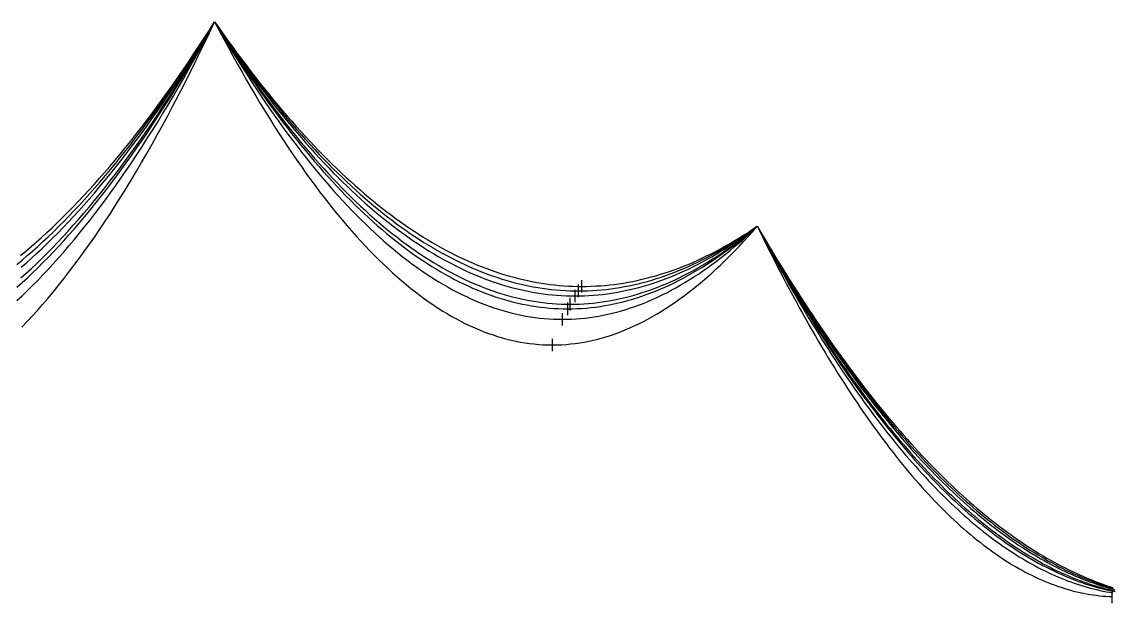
# Model space of a CAD drawing. Header units: metres. Extents: x -87 to 28195, y -4474 to 524.
# Drawn here: x 15890 to 16764, y -4284 to -3818 of the extents above; entities that cross this region are included whole.
import ezdxf

# ---------------------------------------------------------------- set-up
doc = ezdxf.new("R2010")
doc.units = ezdxf.units.M
for name, color, linetype in [('CATENARIES_-10_bare', 7, 'Continuous'), ('CATENARIES_-10_ICE', 7, 'Continuous'), ('CATENARIES_-19_bare', 7, 'Continuous'), ('CATENARIES_-19_HEAVY_ICE', 7, 'Continuous'), ('CATENARIES_0', 7, 'Continuous'), ('CATENARIES_0_ICE', 7, 'Continuous'), ('CATENARIES_50_theoretical', 7, 'Continuous')]:
    doc.layers.add(name, color=color, linetype=linetype)

msp = doc.modelspace()

# ---------------------------------------------------------------- linework, layer by layer
at = {"layer": 'CATENARIES_-10_bare'}
msp.add_line((16336.73, -4038.71), (16336.73, -4028.71), dxfattribs=at)
for points in [[(15886.41, -4012.46, 0), (15890.58, -4008.97, 0), (15894.75, -4005.4, 0), (15898.92, -4001.74, 0), (15903.1, -3997.99, 0), (15907.27, -3994.16, 0), (15911.44, -3990.23, 0), (15915.61, -3986.22, 0), (15919.78, -3982.12, 0), (15923.95, -3977.93, 0), (15928.12, -3973.65, 0), (15932.29, -3969.28, 0), (15936.47, -3964.82, 0), (15940.64, -3960.28, 0), (15944.81, -3955.64, 0), (15948.98, -3950.92, 0), (15953.15, -3946.11, 0), (15957.32, -3941.21, 0), (15961.49, -3936.22, 0), (15965.67, -3931.15, 0), (15969.84, -3925.98, 0), (15974.01, -3920.73, 0), (15978.18, -3915.38, 0), (15982.35, -3909.95, 0), (15986.52, -3904.43, 0), (15990.69, -3898.82, 0), (15994.86, -3893.12, 0), (15999.04, -3887.34, 0), (16003.21, -3881.46, 0), (16007.38, -3875.5, 0), (16011.55, -3869.44, 0), (16015.72, -3863.3, 0), (16019.89, -3857.07, 0), (16024.06, -3850.74, 0), (16028.23, -3844.33, 0), (16032.41, -3837.83, 0), (16036.58, -3831.25, 0), (16040.75, -3824.57, 0), (16044.92, -3817.8, 0)], [(16044.92, -3817.8, 0), (16048.57, -3823.17, 0), (16052.22, -3828.48, 0), (16055.86, -3833.72, 0), (16059.51, -3838.89, 0), (16063.16, -3843.99, 0), (16066.81, -3849.02, 0), (16070.45, -3853.99, 0), (16074.1, -3858.88, 0), (16077.75, -3863.71, 0), (16081.4, -3868.48, 0), (16085.04, -3873.17, 0), (16088.69, -3877.79, 0), (16092.34, -3882.35, 0), (16095.99, -3886.84, 0), (16099.63, -3891.26, 0), (16103.28, -3895.62, 0), (16106.93, -3899.91, 0), (16110.58, -3904.12, 0), (16114.23, -3908.28, 0), (16117.87, -3912.36, 0), (16121.52, -3916.37, 0), (16125.17, -3920.32, 0), (16128.82, -3924.2, 0), (16132.46, -3928.01, 0), (16136.11, -3931.76, 0), (16139.76, -3935.44, 0), (16143.41, -3939.04, 0), (16147.05, -3942.59, 0), (16150.7, -3946.06, 0), (16154.35, -3949.47, 0), (16158, -3952.8, 0), (16161.65, -3956.07, 0), (16165.29, -3959.28, 0), (16168.94, -3962.41, 0), (16172.59, -3965.48, 0), (16176.24, -3968.48, 0), (16179.88, -3971.42, 0), (16183.53, -3974.28, 0), (16187.18, -3977.08, 0), (16190.83, -3979.81, 0), (16194.47, -3982.47, 0), (16198.12, -3985.07, 0), (16201.77, -3987.59, 0), (16205.42, -3990.05, 0), (16209.06, -3992.45, 0), (16212.71, -3994.77, 0), (16216.36, -3997.03, 0), (16220.01, -3999.22, 0), (16223.66, -4001.34, 0), (16227.3, -4003.4, 0), (16230.95, -4005.39, 0), (16234.6, -4007.31, 0), (16238.25, -4009.16, 0), (16241.89, -4010.94, 0), (16245.54, -4012.66, 0), (16249.19, -4014.31, 0), (16252.84, -4015.9, 0), (16256.48, -4017.41, 0), (16260.13, -4018.86, 0), (16263.78, -4020.24, 0), (16267.43, -4021.56, 0), (16271.07, -4022.8, 0), (16274.72, -4023.98, 0), (16278.37, -4025.09, 0), (16282.02, -4026.14, 0), (16285.67, -4027.11, 0), (16289.31, -4028.02, 0), (16292.96, -4028.86, 0), (16296.61, -4029.64, 0), (16300.26, -4030.35, 0), (16303.9, -4030.99, 0), (16307.55, -4031.56, 0), (16311.2, -4032.06, 0), (16314.85, -4032.5, 0), (16318.49, -4032.87, 0), (16322.14, -4033.17, 0), (16325.79, -4033.41, 0), (16329.44, -4033.58, 0), (16333.09, -4033.68, 0), (16336.73, -4033.71, 0), (16340.4, -4033.68, 0), (16344.08, -4033.58, 0), (16347.75, -4033.41, 0), (16351.42, -4033.17, 0), (16355.09, -4032.86, 0), (16358.76, -4032.49, 0), (16362.43, -4032.04, 0), (16366.1, -4031.53, 0), (16369.78, -4030.95, 0), (16373.45, -4030.3, 0), (16377.12, -4029.59, 0), (16380.79, -4028.8, 0), (16384.46, -4027.95, 0), (16388.13, -4027.03, 0), (16391.8, -4026.04, 0), (16395.48, -4024.98, 0), (16399.15, -4023.85, 0), (16402.82, -4022.66, 0), (16406.49, -4021.4, 0), (16410.16, -4020.07, 0), (16413.83, -4018.67, 0), (16417.51, -4017.2, 0), (16421.18, -4015.66, 0), (16424.85, -4014.06, 0), (16428.52, -4012.39, 0), (16432.19, -4010.65, 0), (16435.86, -4008.84, 0), (16439.53, -4006.96, 0), (16443.21, -4005.01, 0), (16446.88, -4003, 0), (16450.55, -4000.92, 0), (16454.22, -3998.77, 0), (16457.89, -3996.55, 0), (16461.56, -3994.26, 0), (16465.23, -3991.91, 0), (16468.91, -3989.48, 0), (16472.58, -3986.99, 0), (16476.25, -3984.43, 0), (16479.92, -3981.8, 0)], [(16479.92, -3981.8, 0), (16482.8, -3986.81, 0), (16485.69, -3991.79, 0), (16488.57, -3996.72, 0), (16491.45, -4001.6, 0), (16494.33, -4006.45, 0), (16497.22, -4011.25, 0), (16500.1, -4016.01, 0), (16502.98, -4020.72, 0), (16505.86, -4025.4, 0), (16508.75, -4030.03, 0), (16511.63, -4034.61, 0), (16514.51, -4039.16, 0), (16517.4, -4043.66, 0), (16520.28, -4048.12, 0), (16523.16, -4052.54, 0), (16526.04, -4056.92, 0), (16528.93, -4061.25, 0), (16531.81, -4065.54, 0), (16534.69, -4069.79, 0), (16537.57, -4073.99, 0), (16540.46, -4078.16, 0), (16543.34, -4082.28, 0), (16546.22, -4086.35, 0), (16549.11, -4090.39, 0), (16551.99, -4094.38, 0), (16554.87, -4098.33, 0), (16557.75, -4102.24, 0), (16560.64, -4106.11, 0), (16563.52, -4109.93, 0), (16566.4, -4113.71, 0), (16569.28, -4117.45, 0), (16572.17, -4121.14, 0), (16575.05, -4124.8, 0), (16577.93, -4128.41, 0), (16580.81, -4131.98, 0), (16583.7, -4135.5, 0), (16586.58, -4138.99, 0), (16589.46, -4142.43, 0), (16592.35, -4145.83, 0), (16595.23, -4149.18, 0), (16598.11, -4152.5, 0), (16600.99, -4155.77, 0), (16603.88, -4159, 0), (16606.76, -4162.19, 0), (16609.64, -4165.33, 0), (16612.52, -4168.43, 0), (16615.41, -4171.49, 0), (16618.29, -4174.51, 0), (16621.17, -4177.49, 0), (16624.06, -4180.42, 0), (16626.94, -4183.31, 0), (16629.82, -4186.16, 0), (16632.7, -4188.97, 0), (16635.59, -4191.73, 0), (16638.47, -4194.46, 0), (16641.35, -4197.14, 0), (16644.23, -4199.77, 0), (16647.12, -4202.37, 0), (16650, -4204.92, 0), (16652.88, -4207.43, 0), (16655.77, -4209.9, 0), (16658.65, -4212.33, 0), (16661.53, -4214.71, 0), (16664.41, -4217.05, 0), (16667.3, -4219.35, 0), (16670.18, -4221.61, 0), (16673.06, -4223.83, 0), (16675.94, -4226, 0), (16678.83, -4228.13, 0), (16681.71, -4230.22, 0), (16684.59, -4232.27, 0), (16687.48, -4234.27, 0), (16690.36, -4236.24, 0), (16693.24, -4238.16, 0), (16696.12, -4240.03, 0), (16699.01, -4241.87, 0), (16701.89, -4243.66, 0), (16704.77, -4245.42, 0), (16707.65, -4247.13, 0), (16710.54, -4248.79, 0), (16713.42, -4250.42, 0), (16716.3, -4252, 0), (16719.18, -4253.54, 0), (16722.07, -4255.04, 0), (16724.95, -4256.5, 0), (16727.83, -4257.91, 0), (16730.72, -4259.29, 0), (16733.6, -4260.62, 0), (16736.48, -4261.91, 0), (16739.36, -4263.15, 0), (16742.25, -4264.36, 0), (16745.13, -4265.52, 0), (16748.01, -4266.64, 0), (16750.89, -4267.72, 0), (16753.78, -4268.75, 0), (16756.66, -4269.75, 0), (16759.54, -4270.7, 0), (16762.43, -4271.61, 0), (16765.31, -4272.47, 0)]]:
    msp.add_polyline3d(points, dxfattribs=at)
at = {"layer": 'CATENARIES_-10_ICE'}
msp.add_line((16329.99, -4049.38), (16329.99, -4039.38), dxfattribs=at)
for points in [[(15889.66, -4023.3, 0), (15893.85, -4019.53, 0), (15898.05, -4015.65, 0), (15902.25, -4011.68, 0), (15906.44, -4007.6, 0), (15910.64, -4003.43, 0), (15914.83, -3999.16, 0), (15919.03, -3994.79, 0), (15923.23, -3990.33, 0), (15927.42, -3985.76, 0), (15931.62, -3981.1, 0), (15935.82, -3976.33, 0), (15940.01, -3971.47, 0), (15944.21, -3966.51, 0), (15948.41, -3961.45, 0), (15952.6, -3956.3, 0), (15956.8, -3951.04, 0), (15960.99, -3945.69, 0), (15965.19, -3940.23, 0), (15969.39, -3934.68, 0), (15973.58, -3929.03, 0), (15977.78, -3923.28, 0), (15981.98, -3917.43, 0), (15986.17, -3911.48, 0), (15990.37, -3905.43, 0), (15994.56, -3899.29, 0), (15998.76, -3893.04, 0), (16002.96, -3886.7, 0), (16007.15, -3880.26, 0), (16011.35, -3873.71, 0), (16015.55, -3867.07, 0), (16019.74, -3860.33, 0), (16023.94, -3853.49, 0), (16028.13, -3846.55, 0), (16032.33, -3839.51, 0), (16036.53, -3832.37, 0), (16040.72, -3825.14, 0), (16044.92, -3817.8, 0)], [(16044.92, -3817.8, 0), (16048.57, -3823.58, 0), (16052.23, -3829.29, 0), (16055.88, -3834.93, 0), (16059.54, -3840.49, 0), (16063.19, -3845.97, 0), (16066.85, -3851.38, 0), (16070.5, -3856.71, 0), (16074.16, -3861.97, 0), (16077.81, -3867.15, 0), (16081.47, -3872.26, 0), (16085.12, -3877.29, 0), (16088.78, -3882.25, 0), (16092.43, -3887.13, 0), (16096.09, -3891.94, 0), (16099.74, -3896.67, 0), (16103.4, -3901.33, 0), (16107.05, -3905.92, 0), (16110.71, -3910.42, 0), (16114.36, -3914.86, 0), (16118.01, -3919.22, 0), (16121.67, -3923.5, 0), (16125.32, -3927.71, 0), (16128.98, -3931.84, 0), (16132.63, -3935.9, 0), (16136.29, -3939.89, 0), (16139.94, -3943.8, 0), (16143.6, -3947.63, 0), (16147.25, -3951.39, 0), (16150.91, -3955.08, 0), (16154.56, -3958.69, 0), (16158.22, -3962.22, 0), (16161.87, -3965.68, 0), (16165.53, -3969.07, 0), (16169.18, -3972.38, 0), (16172.84, -3975.62, 0), (16176.49, -3978.78, 0), (16180.15, -3981.87, 0), (16183.8, -3984.89, 0), (16187.45, -3987.83, 0), (16191.11, -3990.69, 0), (16194.76, -3993.48, 0), (16198.42, -3996.2, 0), (16202.07, -3998.84, 0), (16205.73, -4001.4, 0), (16209.38, -4003.89, 0), (16213.04, -4006.31, 0), (16216.69, -4008.65, 0), (16220.35, -4010.92, 0), (16224, -4013.12, 0), (16227.66, -4015.24, 0), (16231.31, -4017.28, 0), (16234.97, -4019.25, 0), (16238.62, -4021.15, 0), (16242.28, -4022.97, 0), (16245.93, -4024.72, 0), (16249.59, -4026.39, 0), (16253.24, -4027.99, 0), (16256.89, -4029.51, 0), (16260.55, -4030.96, 0), (16264.2, -4032.34, 0), (16267.86, -4033.64, 0), (16271.51, -4034.87, 0), (16275.17, -4036.02, 0), (16278.82, -4037.1, 0), (16282.48, -4038.1, 0), (16286.13, -4039.03, 0), (16289.79, -4039.88, 0), (16293.44, -4040.66, 0), (16297.1, -4041.37, 0), (16300.75, -4042, 0), (16304.41, -4042.56, 0), (16308.06, -4043.04, 0), (16311.72, -4043.45, 0), (16315.37, -4043.79, 0), (16319.03, -4044.05, 0), (16322.68, -4044.23, 0), (16326.33, -4044.34, 0), (16329.99, -4044.38, 0), (16333.65, -4044.34, 0), (16337.3, -4044.23, 0), (16340.96, -4044.05, 0), (16344.62, -4043.79, 0), (16348.27, -4043.45, 0), (16351.93, -4043.04, 0), (16355.59, -4042.56, 0), (16359.24, -4042, 0), (16362.9, -4041.37, 0), (16366.56, -4040.66, 0), (16370.21, -4039.88, 0), (16373.87, -4039.02, 0), (16377.53, -4038.09, 0), (16381.19, -4037.09, 0), (16384.84, -4036.01, 0), (16388.5, -4034.86, 0), (16392.16, -4033.63, 0), (16395.81, -4032.32, 0), (16399.47, -4030.95, 0), (16403.13, -4029.5, 0), (16406.78, -4027.97, 0), (16410.44, -4026.37, 0), (16414.1, -4024.7, 0), (16417.75, -4022.95, 0), (16421.41, -4021.12, 0), (16425.07, -4019.22, 0), (16428.72, -4017.25, 0), (16432.38, -4015.2, 0), (16436.04, -4013.08, 0), (16439.69, -4010.88, 0), (16443.35, -4008.61, 0), (16447.01, -4006.27, 0), (16450.67, -4003.85, 0), (16454.32, -4001.35, 0), (16457.98, -3998.78, 0), (16461.64, -3996.14, 0), (16465.29, -3993.42, 0), (16468.95, -3990.63, 0), (16472.61, -3987.76, 0), (16476.26, -3984.82, 0), (16479.92, -3981.8, 0)], [(16479.92, -3981.8, 0), (16482.65, -3986.76, 0), (16485.38, -3991.68, 0), (16488.11, -3996.56, 0), (16490.84, -4001.4, 0), (16493.57, -4006.19, 0), (16496.3, -4010.94, 0), (16499.03, -4015.65, 0), (16501.76, -4020.32, 0), (16504.49, -4024.94, 0), (16507.22, -4029.52, 0), (16509.95, -4034.07, 0), (16512.68, -4038.57, 0), (16515.41, -4043.02, 0), (16518.14, -4047.44, 0), (16520.86, -4051.81, 0), (16523.59, -4056.14, 0), (16526.32, -4060.43, 0), (16529.05, -4064.68, 0), (16531.78, -4068.88, 0), (16534.51, -4073.05, 0), (16537.24, -4077.17, 0), (16539.97, -4081.25, 0), (16542.7, -4085.28, 0), (16545.43, -4089.28, 0), (16548.16, -4093.23, 0), (16550.89, -4097.15, 0), (16553.62, -4101.01, 0), (16556.35, -4104.84, 0), (16559.08, -4108.63, 0), (16561.81, -4112.37, 0), (16564.54, -4116.08, 0), (16567.27, -4119.74, 0), (16570, -4123.36, 0), (16572.73, -4126.93, 0), (16575.46, -4130.47, 0), (16578.19, -4133.96, 0), (16580.92, -4137.41, 0), (16583.65, -4140.82, 0), (16586.38, -4144.19, 0), (16589.11, -4147.52, 0), (16591.84, -4150.8, 0), (16594.57, -4154.04, 0), (16597.29, -4157.24, 0), (16600.02, -4160.4, 0), (16602.75, -4163.52, 0), (16605.48, -4166.6, 0), (16608.21, -4169.63, 0), (16610.94, -4172.62, 0), (16613.67, -4175.57, 0), (16616.4, -4178.48, 0), (16619.13, -4181.35, 0), (16621.86, -4184.17, 0), (16624.59, -4186.96, 0), (16627.32, -4189.7, 0), (16630.05, -4192.4, 0), (16632.78, -4195.06, 0), (16635.51, -4197.68, 0), (16638.24, -4200.25, 0), (16640.97, -4202.79, 0), (16643.7, -4205.28, 0), (16646.43, -4207.73, 0), (16649.16, -4210.14, 0), (16651.89, -4212.51, 0), (16654.62, -4214.83, 0), (16657.35, -4217.12, 0), (16660.08, -4219.36, 0), (16662.81, -4221.56, 0), (16665.54, -4223.72, 0), (16668.27, -4225.84, 0), (16671, -4227.91, 0), (16673.72, -4229.95, 0), (16676.45, -4231.94, 0), (16679.18, -4233.89, 0), (16681.91, -4235.8, 0), (16684.64, -4237.67, 0), (16687.37, -4239.5, 0), (16690.1, -4241.28, 0), (16692.83, -4243.02, 0), (16695.56, -4244.73, 0), (16698.29, -4246.39, 0), (16701.02, -4248.01, 0), (16703.75, -4249.58, 0), (16706.48, -4251.12, 0), (16709.21, -4252.61, 0), (16711.94, -4254.07, 0), (16714.67, -4255.48, 0), (16717.4, -4256.85, 0), (16720.13, -4258.18, 0), (16722.86, -4259.46, 0), (16725.59, -4260.71, 0), (16728.32, -4261.91, 0), (16731.05, -4263.07, 0), (16733.78, -4264.2, 0), (16736.51, -4265.27, 0), (16739.24, -4266.31, 0), (16741.97, -4267.31, 0), (16744.7, -4268.26, 0), (16747.43, -4269.18, 0), (16750.15, -4270.05, 0), (16752.88, -4270.88, 0), (16755.61, -4271.67, 0), (16758.34, -4272.42, 0), (16761.07, -4273.12, 0), (16763.8, -4273.79, 0), (16766.53, -4274.41, 0)]]:
    msp.add_polyline3d(points, dxfattribs=at)
at = {"layer": 'CATENARIES_-19_bare'}
for p, q in [((16339.39, -4035.08), (16339.39, -4025.08)), ((16764.45, -4284.29), (16764.45, -4274.29))]:
    msp.add_line(p, q, dxfattribs=at)
for points in [[(15889.36, -4005.31, 0), (15893.56, -4001.81, 0), (15897.77, -3998.22, 0), (15901.97, -3994.54, 0), (15906.17, -3990.78, 0), (15910.38, -3986.93, 0), (15914.58, -3982.99, 0), (15918.79, -3978.97, 0), (15922.99, -3974.86, 0), (15927.2, -3970.66, 0), (15931.4, -3966.38, 0), (15935.61, -3962.01, 0), (15939.81, -3957.55, 0), (15944.01, -3953, 0), (15948.22, -3948.37, 0), (15952.42, -3943.65, 0), (15956.63, -3938.85, 0), (15960.83, -3933.95, 0), (15965.04, -3928.97, 0), (15969.24, -3923.91, 0), (15973.45, -3918.75, 0), (15977.65, -3913.51, 0), (15981.85, -3908.18, 0), (15986.06, -3902.77, 0), (15990.26, -3897.27, 0), (15994.47, -3891.68, 0), (15998.67, -3886, 0), (16002.88, -3880.24, 0), (16007.08, -3874.39, 0), (16011.28, -3868.45, 0), (16015.49, -3862.42, 0), (16019.69, -3856.31, 0), (16023.9, -3850.11, 0), (16028.1, -3843.82, 0), (16032.31, -3837.45, 0), (16036.51, -3830.99, 0), (16040.72, -3824.44, 0), (16044.92, -3817.8, 0)], [(16044.92, -3817.8, 0), (16048.56, -3823.02, 0), (16052.19, -3828.17, 0), (16055.83, -3833.26, 0), (16059.46, -3838.28, 0), (16063.1, -3843.24, 0), (16066.73, -3848.13, 0), (16070.37, -3852.96, 0), (16074, -3857.72, 0), (16077.64, -3862.41, 0), (16081.27, -3867.05, 0), (16084.91, -3871.61, 0), (16088.55, -3876.11, 0), (16092.18, -3880.55, 0), (16095.82, -3884.92, 0), (16099.45, -3889.23, 0), (16103.09, -3893.47, 0), (16106.72, -3897.64, 0), (16110.36, -3901.75, 0), (16113.99, -3905.8, 0), (16117.63, -3909.78, 0), (16121.26, -3913.69, 0), (16124.9, -3917.55, 0), (16128.53, -3921.33, 0), (16132.17, -3925.05, 0), (16135.81, -3928.71, 0), (16139.44, -3932.3, 0), (16143.08, -3935.83, 0), (16146.71, -3939.29, 0), (16150.35, -3942.68, 0), (16153.98, -3946.01, 0), (16157.62, -3949.28, 0), (16161.25, -3952.48, 0), (16164.89, -3955.62, 0), (16168.52, -3958.69, 0), (16172.16, -3961.7, 0), (16175.8, -3964.64, 0), (16179.43, -3967.52, 0), (16183.07, -3970.33, 0), (16186.7, -3973.08, 0), (16190.34, -3975.76, 0), (16193.97, -3978.38, 0), (16197.61, -3980.94, 0), (16201.24, -3983.43, 0), (16204.88, -3985.85, 0), (16208.51, -3988.21, 0), (16212.15, -3990.5, 0), (16215.78, -3992.73, 0), (16219.42, -3994.9, 0), (16223.06, -3997, 0), (16226.69, -3999.04, 0), (16230.33, -4001.01, 0), (16233.96, -4002.91, 0), (16237.6, -4004.76, 0), (16241.23, -4006.53, 0), (16244.87, -4008.25, 0), (16248.5, -4009.89, 0), (16252.14, -4011.48, 0), (16255.77, -4012.99, 0), (16259.41, -4014.45, 0), (16263.05, -4015.84, 0), (16266.68, -4017.16, 0), (16270.32, -4018.42, 0), (16273.95, -4019.62, 0), (16277.59, -4020.75, 0), (16281.22, -4021.81, 0), (16284.86, -4022.82, 0), (16288.49, -4023.75, 0), (16292.13, -4024.62, 0), (16295.76, -4025.43, 0), (16299.4, -4026.18, 0), (16303.04, -4026.85, 0), (16306.67, -4027.47, 0), (16310.31, -4028.02, 0), (16313.94, -4028.5, 0), (16317.58, -4028.92, 0), (16321.21, -4029.28, 0), (16324.85, -4029.57, 0), (16328.48, -4029.79, 0), (16332.12, -4029.95, 0), (16335.75, -4030.05, 0), (16339.39, -4030.08, 0), (16343.09, -4030.05, 0), (16346.79, -4029.95, 0), (16350.48, -4029.78, 0), (16354.18, -4029.55, 0), (16357.88, -4029.25, 0), (16361.58, -4028.88, 0), (16365.28, -4028.45, 0), (16368.97, -4027.94, 0), (16372.67, -4027.38, 0), (16376.37, -4026.74, 0), (16380.07, -4026.04, 0), (16383.77, -4025.27, 0), (16387.47, -4024.43, 0), (16391.16, -4023.53, 0), (16394.86, -4022.56, 0), (16398.56, -4021.53, 0), (16402.26, -4020.42, 0), (16405.96, -4019.25, 0), (16409.65, -4018.02, 0), (16413.35, -4016.71, 0), (16417.05, -4015.34, 0), (16420.75, -4013.9, 0), (16424.45, -4012.4, 0), (16428.15, -4010.83, 0), (16431.84, -4009.19, 0), (16435.54, -4007.48, 0), (16439.24, -4005.71, 0), (16442.94, -4003.87, 0), (16446.64, -4001.97, 0), (16450.33, -3999.99, 0), (16454.03, -3997.95, 0), (16457.73, -3995.85, 0), (16461.43, -3993.67, 0), (16465.13, -3991.43, 0), (16468.83, -3989.13, 0), (16472.52, -3986.75, 0), (16476.22, -3984.31, 0), (16479.92, -3981.8, 0)], [(16479.92, -3981.8, 0), (16482.86, -3986.83, 0), (16485.8, -3991.82, 0), (16488.73, -3996.76, 0), (16491.67, -4001.67, 0), (16494.61, -4006.53, 0), (16497.55, -4011.34, 0), (16500.48, -4016.12, 0), (16503.42, -4020.85, 0), (16506.36, -4025.54, 0), (16509.3, -4030.18, 0), (16512.23, -4034.79, 0), (16515.17, -4039.35, 0), (16518.11, -4043.86, 0), (16521.05, -4048.34, 0), (16523.98, -4052.77, 0), (16526.92, -4057.16, 0), (16529.86, -4061.51, 0), (16532.8, -4065.81, 0), (16535.73, -4070.08, 0), (16538.67, -4074.29, 0), (16541.61, -4078.47, 0), (16544.55, -4082.61, 0), (16547.49, -4086.7, 0), (16550.42, -4090.75, 0), (16553.36, -4094.75, 0), (16556.3, -4098.72, 0), (16559.24, -4102.64, 0), (16562.17, -4106.52, 0), (16565.11, -4110.35, 0), (16568.05, -4114.15, 0), (16570.99, -4117.9, 0), (16573.92, -4121.61, 0), (16576.86, -4125.27, 0), (16579.8, -4128.9, 0), (16582.74, -4132.48, 0), (16585.67, -4136.02, 0), (16588.61, -4139.51, 0), (16591.55, -4142.96, 0), (16594.49, -4146.38, 0), (16597.42, -4149.74, 0), (16600.36, -4153.07, 0), (16603.3, -4156.35, 0), (16606.24, -4159.6, 0), (16609.18, -4162.8, 0), (16612.11, -4165.95, 0), (16615.05, -4169.07, 0), (16617.99, -4172.14, 0), (16620.93, -4175.17, 0), (16623.86, -4178.15, 0), (16626.8, -4181.1, 0), (16629.74, -4184, 0), (16632.68, -4186.86, 0), (16635.61, -4189.68, 0), (16638.55, -4192.45, 0), (16641.49, -4195.18, 0), (16644.43, -4197.87, 0), (16647.36, -4200.52, 0), (16650.3, -4203.13, 0), (16653.24, -4205.69, 0), (16656.18, -4208.21, 0), (16659.11, -4210.69, 0), (16662.05, -4213.13, 0), (16664.99, -4215.52, 0), (16667.93, -4217.87, 0), (16670.87, -4220.18, 0), (16673.8, -4222.45, 0), (16676.74, -4224.67, 0), (16679.68, -4226.86, 0), (16682.62, -4229, 0), (16685.55, -4231.09, 0), (16688.49, -4233.15, 0), (16691.43, -4235.16, 0), (16694.37, -4237.13, 0), (16697.3, -4239.06, 0), (16700.24, -4240.95, 0), (16703.18, -4242.79, 0), (16706.12, -4244.59, 0), (16709.05, -4246.35, 0), (16711.99, -4248.07, 0), (16714.93, -4249.75, 0), (16717.87, -4251.38, 0), (16720.8, -4252.97, 0), (16723.74, -4254.52, 0), (16726.68, -4256.02, 0), (16729.62, -4257.49, 0), (16732.56, -4258.91, 0), (16735.49, -4260.29, 0), (16738.43, -4261.63, 0), (16741.37, -4262.92, 0), (16744.31, -4264.17, 0), (16747.24, -4265.38, 0), (16750.18, -4266.55, 0), (16753.12, -4267.68, 0), (16756.06, -4268.76, 0), (16758.99, -4269.8, 0), (16761.93, -4270.8, 0), (16764.87, -4271.76, 0)]]:
    msp.add_polyline3d(points, dxfattribs=at)
at = {"layer": 'CATENARIES_-19_HEAVY_ICE'}
msp.add_line((16323.78, -4061.51), (16323.78, -4051.51), dxfattribs=at)
for points in [[(15886.37, -4041.48, 0), (15890.54, -4037.58, 0), (15894.71, -4033.57, 0), (15898.88, -4029.46, 0), (15903.06, -4025.24, 0), (15907.23, -4020.92, 0), (15911.4, -4016.48, 0), (15915.57, -4011.94, 0), (15919.75, -4007.29, 0), (15923.92, -4002.54, 0), (15928.09, -3997.68, 0), (15932.26, -3992.71, 0), (15936.44, -3987.63, 0), (15940.61, -3982.44, 0), (15944.78, -3977.15, 0), (15948.95, -3971.75, 0), (15953.13, -3966.25, 0), (15957.3, -3960.63, 0), (15961.47, -3954.91, 0), (15965.64, -3949.08, 0), (15969.82, -3943.14, 0), (15973.99, -3937.1, 0), (15978.16, -3930.94, 0), (15982.33, -3924.68, 0), (15986.51, -3918.31, 0), (15990.68, -3911.84, 0), (15994.85, -3905.25, 0), (15999.02, -3898.56, 0), (16003.2, -3891.76, 0), (16007.37, -3884.85, 0), (16011.54, -3877.83, 0), (16015.71, -3870.71, 0), (16019.89, -3863.47, 0), (16024.06, -3856.13, 0), (16028.23, -3848.68, 0), (16032.4, -3841.12, 0), (16036.58, -3833.46, 0), (16040.75, -3825.68, 0), (16044.92, -3817.8, 0)], [(16044.92, -3817.8, 0), (16048.59, -3824.06, 0), (16052.26, -3830.23, 0), (16055.93, -3836.32, 0), (16059.6, -3842.32, 0), (16063.27, -3848.24, 0), (16066.94, -3854.08, 0), (16070.6, -3859.83, 0), (16074.27, -3865.5, 0), (16077.94, -3871.09, 0), (16081.61, -3876.59, 0), (16085.28, -3882.01, 0), (16088.95, -3887.35, 0), (16092.62, -3892.61, 0), (16096.29, -3897.78, 0), (16099.96, -3902.86, 0), (16103.63, -3907.87, 0), (16107.3, -3912.79, 0), (16110.97, -3917.63, 0), (16114.64, -3922.38, 0), (16118.3, -3927.05, 0), (16121.97, -3931.64, 0), (16125.64, -3936.15, 0), (16129.31, -3940.57, 0), (16132.98, -3944.91, 0), (16136.65, -3949.16, 0), (16140.32, -3953.34, 0), (16143.99, -3957.43, 0), (16147.66, -3961.43, 0), (16151.33, -3965.36, 0), (16155, -3969.2, 0), (16158.67, -3972.96, 0), (16162.33, -3976.63, 0), (16166, -3980.22, 0), (16169.67, -3983.73, 0), (16173.34, -3987.16, 0), (16177.01, -3990.51, 0), (16180.68, -3993.77, 0), (16184.35, -3996.94, 0), (16188.02, -4000.04, 0), (16191.69, -4003.05, 0), (16195.36, -4005.98, 0), (16199.03, -4008.83, 0), (16202.7, -4011.6, 0), (16206.37, -4014.28, 0), (16210.03, -4016.88, 0), (16213.7, -4019.4, 0), (16217.37, -4021.83, 0), (16221.04, -4024.18, 0), (16224.71, -4026.45, 0), (16228.38, -4028.64, 0), (16232.05, -4030.74, 0), (16235.72, -4032.76, 0), (16239.39, -4034.7, 0), (16243.06, -4036.56, 0), (16246.73, -4038.33, 0), (16250.4, -4040.02, 0), (16254.07, -4041.63, 0), (16257.73, -4043.16, 0), (16261.4, -4044.6, 0), (16265.07, -4045.96, 0), (16268.74, -4047.24, 0), (16272.41, -4048.43, 0), (16276.08, -4049.55, 0), (16279.75, -4050.58, 0), (16283.42, -4051.53, 0), (16287.09, -4052.39, 0), (16290.76, -4053.18, 0), (16294.43, -4053.88, 0), (16298.1, -4054.49, 0), (16301.77, -4055.03, 0), (16305.43, -4055.48, 0), (16309.1, -4055.86, 0), (16312.77, -4056.14, 0), (16316.44, -4056.35, 0), (16320.11, -4056.47, 0), (16323.78, -4056.51, 0), (16327.41, -4056.47, 0), (16331.04, -4056.35, 0), (16334.67, -4056.15, 0), (16338.31, -4055.87, 0), (16341.94, -4055.51, 0), (16345.57, -4055.06, 0), (16349.2, -4054.54, 0), (16352.83, -4053.93, 0), (16356.46, -4053.24, 0), (16360.09, -4052.48, 0), (16363.72, -4051.63, 0), (16367.35, -4050.7, 0), (16370.99, -4049.69, 0), (16374.62, -4048.6, 0), (16378.25, -4047.43, 0), (16381.88, -4046.18, 0), (16385.51, -4044.84, 0), (16389.14, -4043.43, 0), (16392.77, -4041.94, 0), (16396.4, -4040.36, 0), (16400.03, -4038.71, 0), (16403.67, -4036.97, 0), (16407.3, -4035.15, 0), (16410.93, -4033.25, 0), (16414.56, -4031.27, 0), (16418.19, -4029.21, 0), (16421.82, -4027.07, 0), (16425.45, -4024.85, 0), (16429.08, -4022.55, 0), (16432.72, -4020.16, 0), (16436.35, -4017.7, 0), (16439.98, -4015.15, 0), (16443.61, -4012.52, 0), (16447.24, -4009.82, 0), (16450.87, -4007.03, 0), (16454.5, -4004.16, 0), (16458.13, -4001.21, 0), (16461.76, -3998.18, 0), (16465.4, -3995.06, 0), (16469.03, -3991.87, 0), (16472.66, -3988.59, 0), (16476.29, -3985.24, 0), (16479.92, -3981.8, 0)], [(16479.92, -3981.8, 0), (16482.51, -3986.74, 0), (16485.1, -3991.63, 0), (16487.7, -3996.49, 0), (16490.29, -4001.3, 0), (16492.88, -4006.07, 0), (16495.47, -4010.8, 0), (16498.06, -4015.49, 0), (16500.66, -4020.13, 0), (16503.25, -4024.73, 0), (16505.84, -4029.3, 0), (16508.43, -4033.82, 0), (16511.02, -4038.29, 0), (16513.62, -4042.73, 0), (16516.21, -4047.12, 0), (16518.8, -4051.48, 0), (16521.39, -4055.79, 0), (16523.98, -4060.06, 0), (16526.58, -4064.28, 0), (16529.17, -4068.47, 0), (16531.76, -4072.61, 0), (16534.35, -4076.72, 0), (16536.94, -4080.78, 0), (16539.54, -4084.8, 0), (16542.13, -4088.77, 0), (16544.72, -4092.71, 0), (16547.31, -4096.6, 0), (16549.9, -4100.46, 0), (16552.5, -4104.27, 0), (16555.09, -4108.04, 0), (16557.68, -4111.77, 0), (16560.27, -4115.45, 0), (16562.86, -4119.1, 0), (16565.46, -4122.7, 0), (16568.05, -4126.26, 0), (16570.64, -4129.78, 0), (16573.23, -4133.26, 0), (16575.82, -4136.7, 0), (16578.42, -4140.09, 0), (16581.01, -4143.45, 0), (16583.6, -4146.76, 0), (16586.19, -4150.03, 0), (16588.78, -4153.26, 0), (16591.38, -4156.45, 0), (16593.97, -4159.6, 0), (16596.56, -4162.7, 0), (16599.15, -4165.77, 0), (16601.74, -4168.79, 0), (16604.34, -4171.77, 0), (16606.93, -4174.71, 0), (16609.52, -4177.61, 0), (16612.11, -4180.46, 0), (16614.7, -4183.28, 0), (16617.3, -4186.05, 0), (16619.89, -4188.79, 0), (16622.48, -4191.48, 0), (16625.07, -4194.13, 0), (16627.66, -4196.74, 0), (16630.26, -4199.3, 0), (16632.85, -4201.83, 0), (16635.44, -4204.31, 0), (16638.03, -4206.76, 0), (16640.63, -4209.16, 0), (16643.22, -4211.52, 0), (16645.81, -4213.84, 0), (16648.4, -4216.12, 0), (16650.99, -4218.35, 0), (16653.59, -4220.55, 0), (16656.18, -4222.7, 0), (16658.77, -4224.82, 0), (16661.36, -4226.89, 0), (16663.95, -4228.92, 0), (16666.55, -4230.91, 0), (16669.14, -4232.85, 0), (16671.73, -4234.76, 0), (16674.32, -4236.62, 0), (16676.91, -4238.45, 0), (16679.51, -4240.23, 0), (16682.1, -4241.97, 0), (16684.69, -4243.67, 0), (16687.28, -4245.33, 0), (16689.87, -4246.95, 0), (16692.47, -4248.53, 0), (16695.06, -4250.06, 0), (16697.65, -4251.56, 0), (16700.24, -4253.01, 0), (16702.83, -4254.42, 0), (16705.43, -4255.79, 0), (16708.02, -4257.12, 0), (16710.61, -4258.41, 0), (16713.2, -4259.65, 0), (16715.79, -4260.86, 0), (16718.39, -4262.02, 0), (16720.98, -4263.15, 0), (16723.57, -4264.23, 0), (16726.16, -4265.27, 0), (16728.75, -4266.27, 0), (16731.35, -4267.23, 0), (16733.94, -4268.15, 0), (16736.53, -4269.02, 0), (16739.12, -4269.86, 0), (16741.71, -4270.65, 0), (16744.31, -4271.4, 0), (16746.9, -4272.11, 0), (16749.49, -4272.78, 0), (16752.08, -4273.41, 0), (16754.67, -4274, 0), (16757.27, -4274.55, 0), (16759.86, -4275.05, 0), (16762.45, -4275.52, 0), (16765.04, -4275.94, 0)]]:
    msp.add_polyline3d(points, dxfattribs=at)
at = {"layer": 'CATENARIES_0'}
msp.add_line((16334.01, -4042.75), (16334.01, -4032.75), dxfattribs=at)
for points in [[(15889.82, -4014.78, 0), (15894.01, -4011.12, 0), (15898.21, -4007.38, 0), (15902.4, -4003.54, 0), (15906.59, -3999.62, 0), (15910.78, -3995.59, 0), (15914.97, -3991.48, 0), (15919.17, -3987.27, 0), (15923.36, -3982.97, 0), (15927.55, -3978.58, 0), (15931.74, -3974.09, 0), (15935.93, -3969.52, 0), (15940.12, -3964.84, 0), (15944.32, -3960.08, 0), (15948.51, -3955.22, 0), (15952.7, -3950.27, 0), (15956.89, -3945.23, 0), (15961.08, -3940.09, 0), (15965.28, -3934.86, 0), (15969.47, -3929.54, 0), (15973.66, -3924.13, 0), (15977.85, -3918.62, 0), (15982.04, -3913.02, 0), (15986.23, -3907.32, 0), (15990.43, -3901.53, 0), (15994.62, -3895.65, 0), (15998.81, -3889.68, 0), (16003, -3883.61, 0), (16007.19, -3877.45, 0), (16011.39, -3871.2, 0), (16015.58, -3864.85, 0), (16019.77, -3858.41, 0), (16023.96, -3851.87, 0), (16028.15, -3845.25, 0), (16032.34, -3838.52, 0), (16036.54, -3831.71, 0), (16040.73, -3824.8, 0), (16044.92, -3817.8, 0)], [(16044.92, -3817.8, 0), (16048.58, -3823.34, 0), (16052.24, -3828.82, 0), (16055.9, -3834.22, 0), (16059.56, -3839.55, 0), (16063.22, -3844.81, 0), (16066.88, -3849.99, 0), (16070.54, -3855.11, 0), (16074.19, -3860.16, 0), (16077.85, -3865.13, 0), (16081.51, -3870.04, 0), (16085.17, -3874.87, 0), (16088.83, -3879.63, 0), (16092.49, -3884.32, 0), (16096.15, -3888.94, 0), (16099.81, -3893.49, 0), (16103.47, -3897.97, 0), (16107.13, -3902.38, 0), (16110.79, -3906.71, 0), (16114.45, -3910.98, 0), (16118.11, -3915.17, 0), (16121.77, -3919.3, 0), (16125.43, -3923.35, 0), (16129.09, -3927.34, 0), (16132.74, -3931.25, 0), (16136.4, -3935.09, 0), (16140.06, -3938.86, 0), (16143.72, -3942.56, 0), (16147.38, -3946.19, 0), (16151.04, -3949.75, 0), (16154.7, -3953.23, 0), (16158.36, -3956.65, 0), (16162.02, -3960, 0), (16165.68, -3963.27, 0), (16169.34, -3966.48, 0), (16173, -3969.61, 0), (16176.66, -3972.68, 0), (16180.32, -3975.67, 0), (16183.98, -3978.59, 0), (16187.64, -3981.44, 0), (16191.29, -3984.22, 0), (16194.95, -3986.94, 0), (16198.61, -3989.58, 0), (16202.27, -3992.15, 0), (16205.93, -3994.65, 0), (16209.59, -3997.07, 0), (16213.25, -3999.43, 0), (16216.91, -4001.72, 0), (16220.57, -4003.94, 0), (16224.23, -4006.08, 0), (16227.89, -4008.16, 0), (16231.55, -4010.17, 0), (16235.21, -4012.1, 0), (16238.87, -4013.97, 0), (16242.53, -4015.76, 0), (16246.18, -4017.49, 0), (16249.84, -4019.14, 0), (16253.5, -4020.72, 0), (16257.16, -4022.24, 0), (16260.82, -4023.68, 0), (16264.48, -4025.05, 0), (16268.14, -4026.35, 0), (16271.8, -4027.58, 0), (16275.46, -4028.75, 0), (16279.12, -4029.84, 0), (16282.78, -4030.86, 0), (16286.44, -4031.81, 0), (16290.1, -4032.69, 0), (16293.76, -4033.5, 0), (16297.42, -4034.23, 0), (16301.08, -4034.9, 0), (16304.73, -4035.5, 0), (16308.39, -4036.03, 0), (16312.05, -4036.49, 0), (16315.71, -4036.87, 0), (16319.37, -4037.19, 0), (16323.03, -4037.43, 0), (16326.69, -4037.61, 0), (16330.35, -4037.72, 0), (16334.01, -4037.75, 0), (16337.66, -4037.72, 0), (16341.31, -4037.61, 0), (16344.95, -4037.44, 0), (16348.6, -4037.19, 0), (16352.25, -4036.88, 0), (16355.9, -4036.49, 0), (16359.54, -4036.04, 0), (16363.19, -4035.51, 0), (16366.84, -4034.92, 0), (16370.49, -4034.26, 0), (16374.14, -4033.52, 0), (16377.78, -4032.72, 0), (16381.43, -4031.84, 0), (16385.08, -4030.9, 0), (16388.73, -4029.89, 0), (16392.37, -4028.8, 0), (16396.02, -4027.65, 0), (16399.67, -4026.43, 0), (16403.32, -4025.13, 0), (16406.96, -4023.77, 0), (16410.61, -4022.34, 0), (16414.26, -4020.83, 0), (16417.91, -4019.26, 0), (16421.56, -4017.62, 0), (16425.2, -4015.9, 0), (16428.85, -4014.12, 0), (16432.5, -4012.27, 0), (16436.15, -4010.34, 0), (16439.79, -4008.35, 0), (16443.44, -4006.29, 0), (16447.09, -4004.15, 0), (16450.74, -4001.95, 0), (16454.39, -3999.68, 0), (16458.03, -3997.33, 0), (16461.68, -3994.92, 0), (16465.33, -3992.44, 0), (16468.98, -3989.88, 0), (16472.62, -3987.26, 0), (16476.27, -3984.56, 0), (16479.92, -3981.8, 0)], [(16479.92, -3981.8, 0), (16482.72, -3986.76, 0), (16485.53, -3991.68, 0), (16488.33, -3996.56, 0), (16491.14, -4001.39, 0), (16493.94, -4006.19, 0), (16496.74, -4010.94, 0), (16499.55, -4015.65, 0), (16502.35, -4020.32, 0), (16505.16, -4024.95, 0), (16507.96, -4029.53, 0), (16510.76, -4034.07, 0), (16513.57, -4038.57, 0), (16516.37, -4043.03, 0), (16519.18, -4047.45, 0), (16521.98, -4051.82, 0), (16524.79, -4056.16, 0), (16527.59, -4060.45, 0), (16530.39, -4064.7, 0), (16533.2, -4068.91, 0), (16536, -4073.07, 0), (16538.81, -4077.2, 0), (16541.61, -4081.28, 0), (16544.41, -4085.32, 0), (16547.22, -4089.32, 0), (16550.02, -4093.28, 0), (16552.83, -4097.2, 0), (16555.63, -4101.07, 0), (16558.43, -4104.9, 0), (16561.24, -4108.69, 0), (16564.04, -4112.44, 0), (16566.85, -4116.15, 0), (16569.65, -4119.82, 0), (16572.45, -4123.44, 0), (16575.26, -4127.02, 0), (16578.06, -4130.56, 0), (16580.87, -4134.06, 0), (16583.67, -4137.52, 0), (16586.48, -4140.94, 0), (16589.28, -4144.31, 0), (16592.08, -4147.65, 0), (16594.89, -4150.94, 0), (16597.69, -4154.19, 0), (16600.5, -4157.39, 0), (16603.3, -4160.56, 0), (16606.1, -4163.69, 0), (16608.91, -4166.77, 0), (16611.71, -4169.81, 0), (16614.52, -4172.81, 0), (16617.32, -4175.77, 0), (16620.12, -4178.69, 0), (16622.93, -4181.56, 0), (16625.73, -4184.4, 0), (16628.54, -4187.19, 0), (16631.34, -4189.94, 0), (16634.14, -4192.65, 0), (16636.95, -4195.32, 0), (16639.75, -4197.95, 0), (16642.56, -4200.53, 0), (16645.36, -4203.07, 0), (16648.17, -4205.58, 0), (16650.97, -4208.04, 0), (16653.77, -4210.46, 0), (16656.58, -4212.83, 0), (16659.38, -4215.17, 0), (16662.19, -4217.47, 0), (16664.99, -4219.72, 0), (16667.79, -4221.93, 0), (16670.6, -4224.1, 0), (16673.4, -4226.23, 0), (16676.21, -4228.32, 0), (16679.01, -4230.36, 0), (16681.81, -4232.37, 0), (16684.62, -4234.33, 0), (16687.42, -4236.25, 0), (16690.23, -4238.14, 0), (16693.03, -4239.97, 0), (16695.83, -4241.77, 0), (16698.64, -4243.53, 0), (16701.44, -4245.24, 0), (16704.25, -4246.92, 0), (16707.05, -4248.55, 0), (16709.86, -4250.14, 0), (16712.66, -4251.69, 0), (16715.46, -4253.2, 0), (16718.27, -4254.67, 0), (16721.07, -4256.09, 0), (16723.88, -4257.48, 0), (16726.68, -4258.82, 0), (16729.48, -4260.12, 0), (16732.29, -4261.38, 0), (16735.09, -4262.6, 0), (16737.9, -4263.78, 0), (16740.7, -4264.91, 0), (16743.5, -4266.01, 0), (16746.31, -4267.06, 0), (16749.11, -4268.07, 0), (16751.92, -4269.04, 0), (16754.72, -4269.97, 0), (16757.52, -4270.86, 0), (16760.33, -4271.71, 0), (16763.13, -4272.51, 0), (16765.94, -4273.28, 0)]]:
    msp.add_polyline3d(points, dxfattribs=at)
at = {"layer": 'CATENARIES_0_ICE'}
msp.add_line((16327.96, -4053.07), (16327.96, -4043.07), dxfattribs=at)
for points in [[(15886.45, -4030.8, 0), (15890.62, -4027.05, 0), (15894.79, -4023.2, 0), (15898.96, -4019.26, 0), (15903.13, -4015.21, 0), (15907.3, -4011.06, 0), (15911.47, -4006.82, 0), (15915.64, -4002.47, 0), (15919.81, -3998.02, 0), (15923.98, -3993.47, 0), (15928.15, -3988.83, 0), (15932.32, -3984.08, 0), (15936.49, -3979.23, 0), (15940.66, -3974.28, 0), (15944.83, -3969.23, 0), (15949, -3964.08, 0), (15953.17, -3958.83, 0), (15957.34, -3953.47, 0), (15961.51, -3948.02, 0), (15965.68, -3942.47, 0), (15969.85, -3936.82, 0), (15974.02, -3931.06, 0), (15978.19, -3925.21, 0), (15982.36, -3919.25, 0), (15986.53, -3913.19, 0), (15990.71, -3907.04, 0), (15994.88, -3900.78, 0), (15999.05, -3894.42, 0), (16003.22, -3887.96, 0), (16007.39, -3881.4, 0), (16011.56, -3874.74, 0), (16015.73, -3867.97, 0), (16019.9, -3861.11, 0), (16024.07, -3854.14, 0), (16028.24, -3847.08, 0), (16032.41, -3839.91, 0), (16036.58, -3832.64, 0), (16040.75, -3825.27, 0), (16044.92, -3817.8, 0)], [(16044.92, -3817.8, 0), (16048.55, -3823.68, 0), (16052.18, -3829.48, 0), (16055.81, -3835.21, 0), (16059.44, -3840.86, 0), (16063.06, -3846.43, 0), (16066.69, -3851.93, 0), (16070.32, -3857.35, 0), (16073.95, -3862.69, 0), (16077.58, -3867.96, 0), (16081.21, -3873.15, 0), (16084.84, -3878.27, 0), (16088.47, -3883.3, 0), (16092.09, -3888.27, 0), (16095.72, -3893.15, 0), (16099.35, -3897.96, 0), (16102.98, -3902.7, 0), (16106.61, -3907.35, 0), (16110.24, -3911.94, 0), (16113.87, -3916.44, 0), (16117.5, -3920.87, 0), (16121.12, -3925.22, 0), (16124.75, -3929.5, 0), (16128.38, -3933.7, 0), (16132.01, -3937.83, 0), (16135.64, -3941.88, 0), (16139.27, -3945.85, 0), (16142.9, -3949.75, 0), (16146.53, -3953.57, 0), (16150.15, -3957.31, 0), (16153.78, -3960.98, 0), (16157.41, -3964.58, 0), (16161.04, -3968.09, 0), (16164.67, -3971.54, 0), (16168.3, -3974.9, 0), (16171.93, -3978.19, 0), (16175.56, -3981.41, 0), (16179.18, -3984.55, 0), (16182.81, -3987.61, 0), (16186.44, -3990.59, 0), (16190.07, -3993.51, 0), (16193.7, -3996.34, 0), (16197.33, -3999.1, 0), (16200.96, -4001.78, 0), (16204.59, -4004.39, 0), (16208.21, -4006.92, 0), (16211.84, -4009.38, 0), (16215.47, -4011.76, 0), (16219.1, -4014.07, 0), (16222.73, -4016.3, 0), (16226.36, -4018.45, 0), (16229.99, -4020.53, 0), (16233.62, -4022.53, 0), (16237.24, -4024.46, 0), (16240.87, -4026.31, 0), (16244.5, -4028.08, 0), (16248.13, -4029.78, 0), (16251.76, -4031.41, 0), (16255.39, -4032.96, 0), (16259.02, -4034.43, 0), (16262.65, -4035.83, 0), (16266.27, -4037.15, 0), (16269.9, -4038.4, 0), (16273.53, -4039.57, 0), (16277.16, -4040.66, 0), (16280.79, -4041.68, 0), (16284.42, -4042.63, 0), (16288.05, -4043.5, 0), (16291.68, -4044.29, 0), (16295.3, -4045.01, 0), (16298.93, -4045.65, 0), (16302.56, -4046.22, 0), (16306.19, -4046.71, 0), (16309.82, -4047.12, 0), (16313.45, -4047.46, 0), (16317.08, -4047.73, 0), (16320.71, -4047.92, 0), (16324.33, -4048.03, 0), (16327.96, -4048.07, 0), (16331.67, -4048.03, 0), (16335.38, -4047.91, 0), (16339.08, -4047.71, 0), (16342.79, -4047.44, 0), (16346.49, -4047.08, 0), (16350.2, -4046.65, 0), (16353.91, -4046.14, 0), (16357.61, -4045.54, 0), (16361.32, -4044.88, 0), (16365.03, -4044.13, 0), (16368.73, -4043.3, 0), (16372.44, -4042.39, 0), (16376.14, -4041.41, 0), (16379.85, -4040.34, 0), (16383.56, -4039.2, 0), (16387.26, -4037.98, 0), (16390.97, -4036.68, 0), (16394.68, -4035.3, 0), (16398.38, -4033.84, 0), (16402.09, -4032.31, 0), (16405.79, -4030.69, 0), (16409.5, -4029, 0), (16413.21, -4027.22, 0), (16416.91, -4025.37, 0), (16420.62, -4023.44, 0), (16424.33, -4021.43, 0), (16428.03, -4019.34, 0), (16431.74, -4017.17, 0), (16435.44, -4014.92, 0), (16439.15, -4012.6, 0), (16442.86, -4010.19, 0), (16446.56, -4007.71, 0), (16450.27, -4005.15, 0), (16453.98, -4002.5, 0), (16457.68, -3999.78, 0), (16461.39, -3996.98, 0), (16465.09, -3994.11, 0), (16468.8, -3991.15, 0), (16472.51, -3988.11, 0), (16476.21, -3985, 0), (16479.92, -3981.8, 0)], [(16479.92, -3981.8, 0), (16482.6, -3986.75, 0), (16485.28, -3991.65, 0), (16487.97, -3996.52, 0), (16490.65, -4001.34, 0), (16493.33, -4006.12, 0), (16496.01, -4010.85, 0), (16498.7, -4015.55, 0), (16501.38, -4020.2, 0), (16504.06, -4024.82, 0), (16506.74, -4029.39, 0), (16509.42, -4033.91, 0), (16512.11, -4038.4, 0), (16514.79, -4042.84, 0), (16517.47, -4047.25, 0), (16520.15, -4051.61, 0), (16522.83, -4055.93, 0), (16525.52, -4060.2, 0), (16528.2, -4064.44, 0), (16530.88, -4068.63, 0), (16533.56, -4072.79, 0), (16536.25, -4076.9, 0), (16538.93, -4080.96, 0), (16541.61, -4084.99, 0), (16544.29, -4088.98, 0), (16546.97, -4092.92, 0), (16549.66, -4096.82, 0), (16552.34, -4100.68, 0), (16555.02, -4104.5, 0), (16557.7, -4108.28, 0), (16560.39, -4112.01, 0), (16563.07, -4115.7, 0), (16565.75, -4119.36, 0), (16568.43, -4122.97, 0), (16571.11, -4126.53, 0), (16573.8, -4130.06, 0), (16576.48, -4133.55, 0), (16579.16, -4136.99, 0), (16581.84, -4140.39, 0), (16584.52, -4143.75, 0), (16587.21, -4147.07, 0), (16589.89, -4150.35, 0), (16592.57, -4153.58, 0), (16595.25, -4156.78, 0), (16597.94, -4159.93, 0), (16600.62, -4163.04, 0), (16603.3, -4166.11, 0), (16605.98, -4169.14, 0), (16608.66, -4172.12, 0), (16611.35, -4175.07, 0), (16614.03, -4177.97, 0), (16616.71, -4180.83, 0), (16619.39, -4183.65, 0), (16622.08, -4186.43, 0), (16624.76, -4189.17, 0), (16627.44, -4191.86, 0), (16630.12, -4194.52, 0), (16632.8, -4197.13, 0), (16635.49, -4199.7, 0), (16638.17, -4202.23, 0), (16640.85, -4204.72, 0), (16643.53, -4207.17, 0), (16646.21, -4209.57, 0), (16648.9, -4211.94, 0), (16651.58, -4214.26, 0), (16654.26, -4216.54, 0), (16656.94, -4218.78, 0), (16659.63, -4220.98, 0), (16662.31, -4223.14, 0), (16664.99, -4225.25, 0), (16667.67, -4227.33, 0), (16670.35, -4229.36, 0), (16673.04, -4231.35, 0), (16675.72, -4233.3, 0), (16678.4, -4235.21, 0), (16681.08, -4237.08, 0), (16683.77, -4238.91, 0), (16686.45, -4240.69, 0), (16689.13, -4242.43, 0), (16691.81, -4244.14, 0), (16694.49, -4245.8, 0), (16697.18, -4247.42, 0), (16699.86, -4249, 0), (16702.54, -4250.53, 0), (16705.22, -4252.03, 0), (16707.9, -4253.48, 0), (16710.59, -4254.89, 0), (16713.27, -4256.27, 0), (16715.95, -4257.6, 0), (16718.63, -4258.88, 0), (16721.32, -4260.13, 0), (16724, -4261.34, 0), (16726.68, -4262.5, 0), (16729.36, -4263.63, 0), (16732.04, -4264.71, 0), (16734.73, -4265.75, 0), (16737.41, -4266.75, 0), (16740.09, -4267.71, 0), (16742.77, -4268.62, 0), (16745.46, -4269.5, 0), (16748.14, -4270.34, 0), (16750.82, -4271.13, 0), (16753.5, -4271.88, 0), (16756.18, -4272.59, 0), (16758.87, -4273.26, 0), (16761.55, -4273.89, 0), (16764.23, -4274.48, 0), (16766.91, -4275.02, 0)]]:
    msp.add_polyline3d(points, dxfattribs=at)
at = {"layer": 'CATENARIES_50_theoretical'}
msp.add_line((16315.66, -4082.05), (16315.66, -4072.05), dxfattribs=at)
for points in [[(15890.25, -4062.86, 0), (15894.43, -4058.48, 0), (15898.61, -4053.97, 0), (15902.79, -4049.34, 0), (15906.98, -4044.59, 0), (15911.16, -4039.71, 0), (15915.34, -4034.71, 0), (15919.52, -4029.58, 0), (15923.7, -4024.33, 0), (15927.88, -4018.96, 0), (15932.06, -4013.46, 0), (15936.24, -4007.83, 0), (15940.42, -4002.08, 0), (15944.6, -3996.21, 0), (15948.78, -3990.22, 0), (15952.96, -3984.09, 0), (15957.14, -3977.85, 0), (15961.32, -3971.48, 0), (15965.5, -3964.98, 0), (15969.68, -3958.36, 0), (15973.86, -3951.62, 0), (15978.04, -3944.75, 0), (15982.22, -3937.75, 0), (15986.4, -3930.63, 0), (15990.58, -3923.39, 0), (15994.76, -3916.02, 0), (15998.94, -3908.52, 0), (16003.12, -3900.9, 0), (16007.3, -3893.16, 0), (16011.48, -3885.29, 0), (16015.66, -3877.29, 0), (16019.84, -3869.17, 0), (16024.02, -3860.92, 0), (16028.2, -3852.55, 0), (16032.38, -3844.05, 0), (16036.56, -3835.43, 0), (16040.74, -3826.68, 0), (16044.92, -3817.8, 0)], [(16044.92, -3817.8, 0), (16048.58, -3824.78, 0), (16052.24, -3831.66, 0), (16055.9, -3838.45, 0), (16059.55, -3845.14, 0), (16063.21, -3851.74, 0), (16066.87, -3858.24, 0), (16070.53, -3864.64, 0), (16074.19, -3870.95, 0), (16077.85, -3877.16, 0), (16081.51, -3883.28, 0), (16085.16, -3889.3, 0), (16088.82, -3895.23, 0), (16092.48, -3901.06, 0), (16096.14, -3906.79, 0), (16099.8, -3912.43, 0), (16103.46, -3917.97, 0), (16107.12, -3923.42, 0), (16110.78, -3928.77, 0), (16114.43, -3934.03, 0), (16118.09, -3939.19, 0), (16121.75, -3944.26, 0), (16125.41, -3949.23, 0), (16129.07, -3954.11, 0), (16132.73, -3958.89, 0), (16136.39, -3963.57, 0), (16140.04, -3968.16, 0), (16143.7, -3972.66, 0), (16147.36, -3977.06, 0), (16151.02, -3981.36, 0), (16154.68, -3985.57, 0), (16158.34, -3989.69, 0), (16162, -3993.71, 0), (16165.65, -3997.63, 0), (16169.31, -4001.46, 0), (16172.97, -4005.2, 0), (16176.63, -4008.84, 0), (16180.29, -4012.38, 0), (16183.95, -4015.83, 0), (16187.61, -4019.19, 0), (16191.27, -4022.45, 0), (16194.92, -4025.62, 0), (16198.58, -4028.69, 0), (16202.24, -4031.67, 0), (16205.9, -4034.55, 0), (16209.56, -4037.33, 0), (16213.22, -4040.03, 0), (16216.88, -4042.63, 0), (16220.53, -4045.13, 0), (16224.19, -4047.54, 0), (16227.85, -4049.85, 0), (16231.51, -4052.07, 0), (16235.17, -4054.2, 0), (16238.83, -4056.23, 0), (16242.49, -4058.16, 0), (16246.14, -4060.01, 0), (16249.8, -4061.75, 0), (16253.46, -4063.4, 0), (16257.12, -4064.96, 0), (16260.78, -4066.43, 0), (16264.44, -4067.8, 0), (16268.1, -4069.07, 0), (16271.75, -4070.25, 0), (16275.41, -4071.34, 0), (16279.07, -4072.33, 0), (16282.73, -4073.22, 0), (16286.39, -4074.03, 0), (16290.05, -4074.73, 0), (16293.71, -4075.35, 0), (16297.37, -4075.87, 0), (16301.02, -4076.29, 0), (16304.68, -4076.62, 0), (16308.34, -4076.86, 0), (16312, -4077, 0), (16315.66, -4077.05, 0), (16319.31, -4077, 0), (16322.96, -4076.86, 0), (16326.61, -4076.62, 0), (16330.26, -4076.3, 0), (16333.91, -4075.87, 0), (16337.56, -4075.36, 0), (16341.21, -4074.75, 0), (16344.86, -4074.04, 0), (16348.51, -4073.24, 0), (16352.16, -4072.35, 0), (16355.81, -4071.36, 0), (16359.46, -4070.28, 0), (16363.11, -4069.11, 0), (16366.76, -4067.84, 0), (16370.41, -4066.48, 0), (16374.06, -4065.02, 0), (16377.71, -4063.47, 0), (16381.36, -4061.82, 0), (16385.01, -4060.08, 0), (16388.66, -4058.25, 0), (16392.31, -4056.32, 0), (16395.96, -4054.3, 0), (16399.61, -4052.19, 0), (16403.26, -4049.98, 0), (16406.91, -4047.67, 0), (16410.57, -4045.28, 0), (16414.22, -4042.78, 0), (16417.87, -4040.2, 0), (16421.52, -4037.52, 0), (16425.17, -4034.74, 0), (16428.82, -4031.87, 0), (16432.47, -4028.91, 0), (16436.12, -4025.85, 0), (16439.77, -4022.7, 0), (16443.42, -4019.45, 0), (16447.07, -4016.11, 0), (16450.72, -4012.68, 0), (16454.37, -4009.15, 0), (16458.02, -4005.53, 0), (16461.67, -4001.81, 0), (16465.32, -3998, 0), (16468.97, -3994.09, 0), (16472.62, -3990.09, 0), (16476.27, -3985.99, 0), (16479.92, -3981.8, 0)], [(16479.92, -3981.8, 0), (16482.51, -3987.1, 0), (16485.1, -3992.36, 0), (16487.68, -3997.57, 0), (16490.27, -4002.73, 0), (16492.86, -4007.84, 0), (16495.45, -4012.9, 0), (16498.04, -4017.91, 0), (16500.63, -4022.88, 0), (16503.21, -4027.8, 0), (16505.8, -4032.67, 0), (16508.39, -4037.49, 0), (16510.98, -4042.26, 0), (16513.57, -4046.99, 0), (16516.15, -4051.67, 0), (16518.74, -4056.3, 0), (16521.33, -4060.88, 0), (16523.92, -4065.42, 0), (16526.51, -4069.9, 0), (16529.09, -4074.34, 0), (16531.68, -4078.73, 0), (16534.27, -4083.07, 0), (16536.86, -4087.37, 0), (16539.45, -4091.61, 0), (16542.04, -4095.81, 0), (16544.62, -4099.96, 0), (16547.21, -4104.07, 0), (16549.8, -4108.12, 0), (16552.39, -4112.13, 0), (16554.98, -4116.09, 0), (16557.56, -4120, 0), (16560.15, -4123.87, 0), (16562.74, -4127.68, 0), (16565.33, -4131.45, 0), (16567.92, -4135.17, 0), (16570.5, -4138.85, 0), (16573.09, -4142.47, 0), (16575.68, -4146.05, 0), (16578.27, -4149.58, 0), (16580.86, -4153.06, 0), (16583.45, -4156.5, 0), (16586.03, -4159.88, 0), (16588.62, -4163.22, 0), (16591.21, -4166.52, 0), (16593.8, -4169.76, 0), (16596.39, -4172.96, 0), (16598.97, -4176.11, 0), (16601.56, -4179.21, 0), (16604.15, -4182.26, 0), (16606.74, -4185.27, 0), (16609.33, -4188.23, 0), (16611.92, -4191.14, 0), (16614.5, -4194, 0), (16617.09, -4196.82, 0), (16619.68, -4199.59, 0), (16622.27, -4202.31, 0), (16624.86, -4204.98, 0), (16627.44, -4207.61, 0), (16630.03, -4210.19, 0), (16632.62, -4212.72, 0), (16635.21, -4215.2, 0), (16637.8, -4217.64, 0), (16640.38, -4220.03, 0), (16642.97, -4222.37, 0), (16645.56, -4224.66, 0), (16648.15, -4226.91, 0), (16650.74, -4229.11, 0), (16653.33, -4231.26, 0), (16655.91, -4233.36, 0), (16658.5, -4235.42, 0), (16661.09, -4237.43, 0), (16663.68, -4239.39, 0), (16666.27, -4241.31, 0), (16668.85, -4243.18, 0), (16671.44, -4245, 0), (16674.03, -4246.77, 0), (16676.62, -4248.5, 0), (16679.21, -4250.17, 0), (16681.79, -4251.8, 0), (16684.38, -4253.39, 0), (16686.97, -4254.92, 0), (16689.56, -4256.41, 0), (16692.15, -4257.85, 0), (16694.74, -4259.25, 0), (16697.32, -4260.6, 0), (16699.91, -4261.89, 0), (16702.5, -4263.15, 0), (16705.09, -4264.35, 0), (16707.68, -4265.51, 0), (16710.26, -4266.62, 0), (16712.85, -4267.68, 0), (16715.44, -4268.7, 0), (16718.03, -4269.67, 0), (16720.62, -4270.59, 0), (16723.21, -4271.46, 0), (16725.79, -4272.29, 0), (16728.38, -4273.07, 0), (16730.97, -4273.8, 0), (16733.56, -4274.49, 0), (16736.15, -4275.13, 0), (16738.73, -4275.72, 0), (16741.32, -4276.26, 0), (16743.91, -4276.76, 0), (16746.5, -4277.2, 0), (16749.09, -4277.61, 0), (16751.67, -4277.96, 0), (16754.26, -4278.27, 0), (16756.85, -4278.53, 0), (16759.44, -4278.74, 0), (16762.03, -4278.9, 0), (16764.62, -4279.02, 0)]]:
    msp.add_polyline3d(points, dxfattribs=at)

doc.saveas('drawing.dxf')
